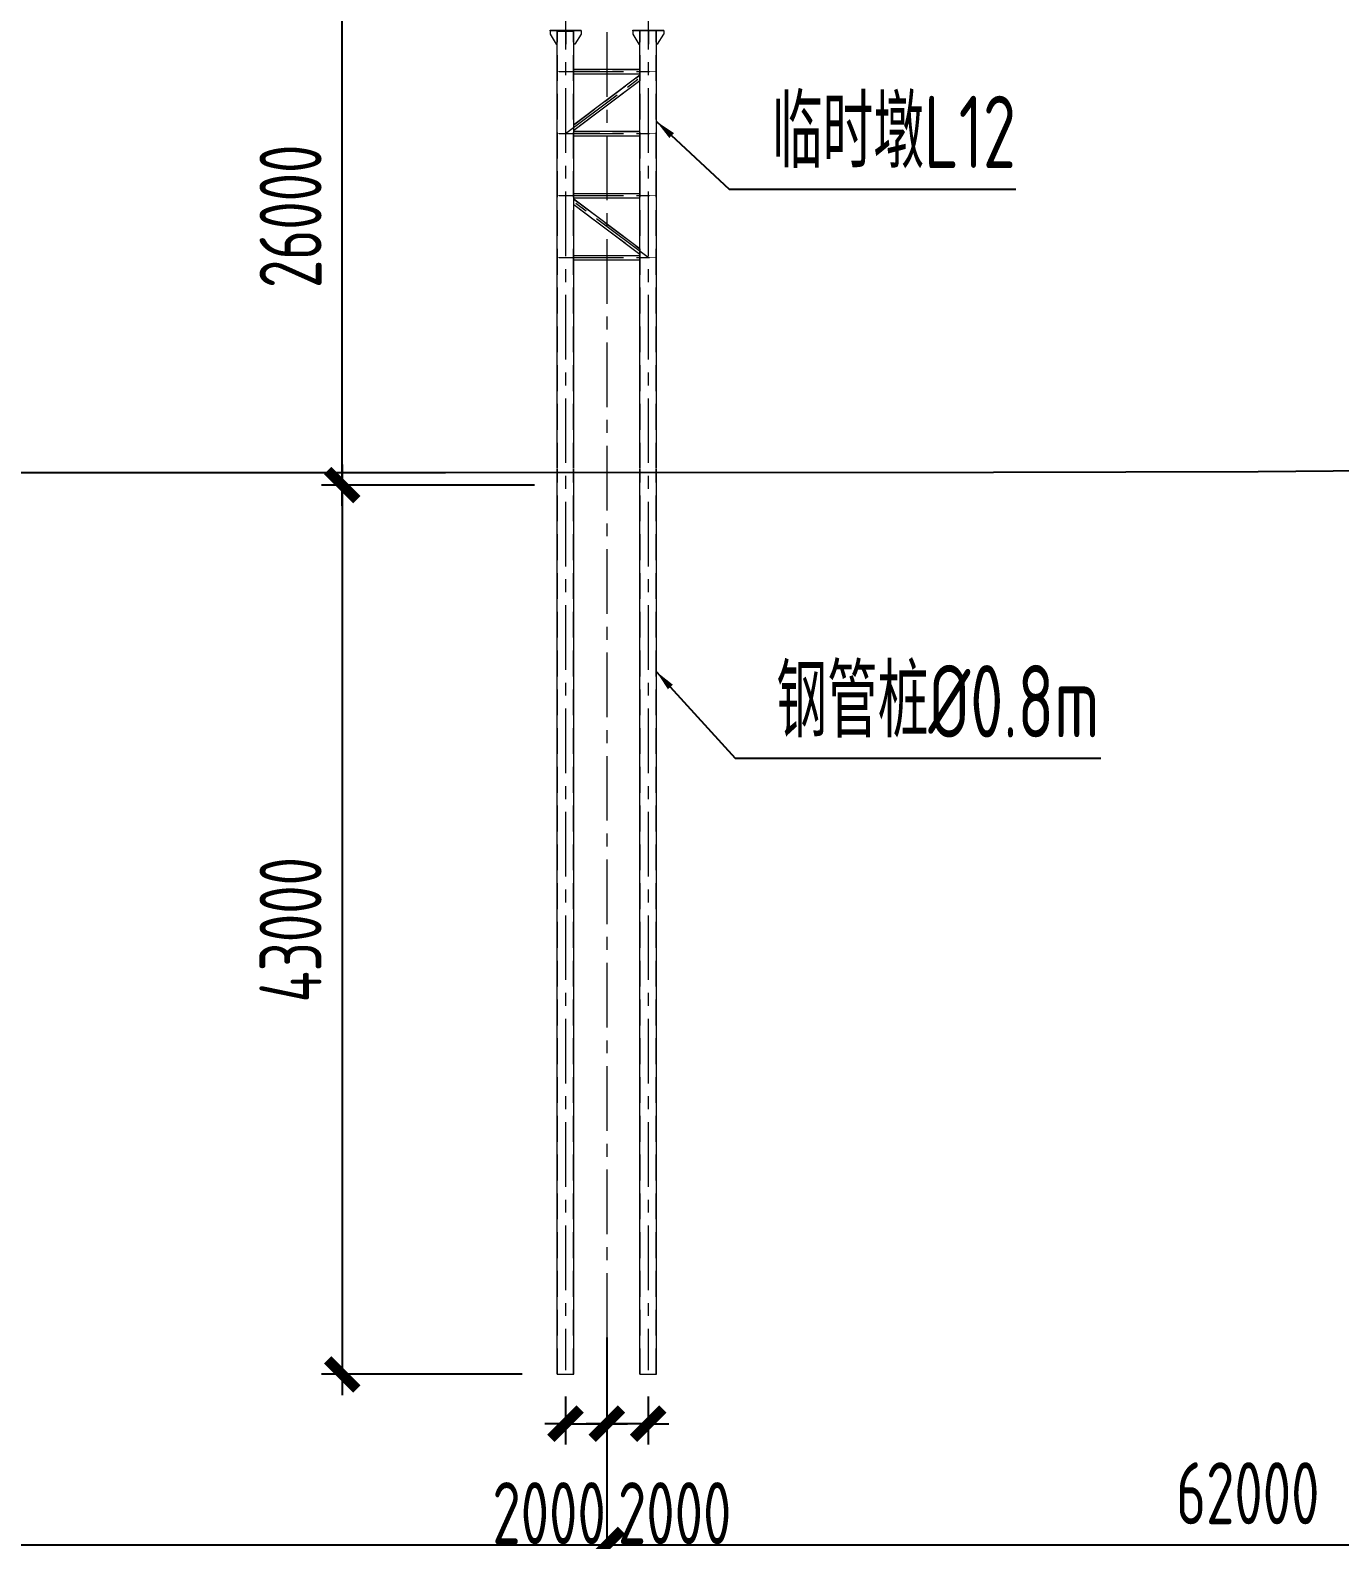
# Model space of a CAD drawing. Extents: x -2876908 to 633791, y -1383861 to 872234.
# Drawn here: x -313717 to -250370, y 671567 to 744569 of the extents above; entities that cross this region are included whole.
import ezdxf

# ---------------------------------------------------------------- set-up
doc = ezdxf.new("R2010")
doc.units = 0
doc.header["$LTSCALE"] = 5
doc.header["$MEASUREMENT"] = 0
doc.linetypes.add('CENTER', pattern=[2, 1.25, -0.25, 0.25, -0.25])
doc.linetypes.add('DASHED', pattern=[0.75, 0.5, -0.25])
doc.layers.get('0').update_dxf_attribs({"linetype": 'CONTINUOUS', "lineweight": 25})
doc.layers.get('DEFPOINTS').update_dxf_attribs({"color": 35, "linetype": 'CONTINUOUS', "lineweight": 13})
for name, color, linetype, lineweight in [('3中心线', 6, 'CENTER', 18), ('4虚线', 2, 'DASHED', 18), ('5标注', 3, 'CONTINUOUS', 15), ('6文本', 7, 'CONTINUOUS', 15), ('8轮廓线', 4, 'CONTINUOUS', 15), ('DIM', 3, 'CONTINUOUS', 0)]:
    doc.layers.add(name, color=color, linetype=linetype, lineweight=lineweight)
doc.layers.add('M_Prof', color=2, linetype='CONTINUOUS')
doc.layers.add('细线', color=3, linetype='CONTINUOUS')
doc.styles.add('TSSD_Dimension', font='tssdeng.shx', dxfattribs={"width": 0.7, "bigfont": 'hztxt.shx'})
doc.styles.add('TSSD_NORM', font='tssdeng.shx', dxfattribs={"width": 0.7, "bigfont": 'hztxt.shx'})
doc.dimstyles.new('TSSD_100_100', dxfattribs={"dimtxt": 300, "dimasz": 100, "dimexe": 100, "dimexo": 250, "dimgap": 100, "dimtad": 1, "dimdec": 0, "dimzin": 0, "dimdsep": 46, "dimtxsty": 'TSSD_Dimension', "dimblk": 'ARCHTICK', "dimblk1": 'ARCHTICK', "dimblk2": 'ARCHTICK', "dimcen": 0, "dimdle": 100, "dimclrt": 7, "dimadec": 0, "dimazin": 0, "dimtfac": 1, "dimtdec": 0, "dimtix": 1, "dimtmove": 2, "dimatfit": 3, "dimfxl": 1, "dimtolj": 1, "dimtzin": 0, "dimarcsym": 0})

# ---------------------------------------------------------------- blocks, each defined once
blk = doc.blocks.new('立面图')
at = {"layer": '细线', "color": 3}
blk.add_lwpolyline([(270073, -43004), (288273, -42914), (301973, -43004), (320773, -43094), (334373, -43104), (355073, -43104), (381573, -43084), (394373, -43044), (414373, -42874)], dxfattribs=at)
blk = doc.blocks.new('_ArchTick')
at = {"color": 0, "linetype": 'ByBlock', "const_width": 0.5}
blk.add_lwpolyline([(-0.707, -0.707), (0.707, 0.707)], dxfattribs=at)
blk = doc.blocks.new('*D40')
at = {"layer": 'DEFPOINTS', "color": 0, "transparency": 16777216}
for p in [(-363821, 693090), (-285821, 683858), (-285821, 671319)]:
    blk.add_point(p, dxfattribs=at)
at = {"layer": 'DIM', "color": 0, "linetype": 'ByBlock', "lineweight": -2, "transparency": 16777216}
blk.add_line((-363821, 690590), (-363821, 670319), dxfattribs=at)
at = {"layer": 'DIM', "color": 0, "lineweight": -2, "transparency": 16777216}
for p, q in [((-285821, 681358), (-285821, 670319)), ((-364821, 671319), (-284821, 671319))]:
    blk.add_line(p, q, dxfattribs=at)
at = {"layer": 'DIM', "color": 0, "lineweight": -2, "transparency": 16777216, "xscale": 1000, "yscale": 1000, "zscale": 1000, "rotation": 180}
blk.add_blockref('_ArchTick', (-363821, 671319), dxfattribs=at)
at = {"layer": 'DIM', "color": 0, "lineweight": -2, "transparency": 16777216, "xscale": 1000, "yscale": 1000, "zscale": 1000}
blk.add_blockref('_ArchTick', (-285821, 671319), dxfattribs=at)
at = {"layer": 'DIM', "color": 7, "transparency": 16777216, "insert": (-324821, 673819), "char_height": 3000, "attachment_point": 5, "style": 'TSSD_Dimension'}
blk.add_mtext('\\A1;78000', dxfattribs=at)
blk = doc.blocks.new('*D41')
at = {"layer": 'DEFPOINTS', "color": 0, "transparency": 16777216}
for p in [(-223821, 685100), (-285821, 683858), (-223821, 671319)]:
    blk.add_point(p, dxfattribs=at)
at = {"layer": 'DIM', "color": 0, "lineweight": -2, "transparency": 16777216}
for p, q in [((-223821, 682600), (-223821, 670319)), ((-286821, 671319), (-222821, 671319))]:
    blk.add_line(p, q, dxfattribs=at)
at = {"layer": 'DIM', "color": 0, "linetype": 'ByBlock', "lineweight": -2, "transparency": 16777216}
blk.add_line((-285821, 681358), (-285821, 670319), dxfattribs=at)
at = {"layer": 'DIM', "color": 0, "lineweight": -2, "transparency": 16777216, "xscale": 1000, "yscale": 1000, "zscale": 1000, "rotation": 180}
blk.add_blockref('_ArchTick', (-285821, 671319), dxfattribs=at)
at = {"layer": 'DIM', "color": 0, "lineweight": -2, "transparency": 16777216, "xscale": 1000, "yscale": 1000, "zscale": 1000}
blk.add_blockref('_ArchTick', (-223821, 671319), dxfattribs=at)
at = {"layer": 'DIM', "color": 7, "transparency": 16777216, "insert": (-254821, 673819), "char_height": 3000, "attachment_point": 5, "style": 'TSSD_Dimension'}
blk.add_mtext('\\A1;62000', dxfattribs=at)
blk = doc.blocks.new('*D1809')
at = {"layer": 'DEFPOINTS', "color": 0, "transparency": 16777216}
for p in [(-298623, 748569), (-286821, 748569), (-286821, 722569)]:
    blk.add_point(p, dxfattribs=at)
at = {"layer": 'DIM', "color": 0, "lineweight": -2, "transparency": 16777216}
for p, q in [((-298623, 721569), (-298623, 749569)), ((-289321, 748569), (-299623, 748569))]:
    blk.add_line(p, q, dxfattribs=at)
at = {"layer": 'DIM', "color": 0, "linetype": 'ByBlock', "lineweight": -2, "transparency": 16777216}
blk.add_line((-289321, 722569), (-299623, 722569), dxfattribs=at)
at = {"layer": 'DIM', "color": 0, "lineweight": -2, "transparency": 16777216, "xscale": 1000, "yscale": 1000, "zscale": 1000}
for p, rotation in [((-298623, 748569), 90), ((-298623, 722569), 270)]:
    blk.add_blockref('_ArchTick', p, dxfattribs=dict(at, rotation=rotation))
at = {"layer": 'DIM', "color": 7, "transparency": 16777216, "insert": (-301123, 735569), "char_height": 3000, "attachment_point": 5, "rotation": 90, "style": 'TSSD_Dimension'}
blk.add_mtext('\\A1;26000', dxfattribs=at)
blk = doc.blocks.new('*D1807')
at = {"layer": 'DEFPOINTS', "color": 0, "transparency": 16777216}
for p in [(-287421, 722569), (-298623, 679569), (-287421, 679569)]:
    blk.add_point(p, dxfattribs=at)
at = {"layer": 'DIM', "color": 0, "lineweight": -2, "transparency": 16777216}
for p, q in [((-298623, 723569), (-298623, 678569)), ((-289921, 679569), (-299623, 679569))]:
    blk.add_line(p, q, dxfattribs=at)
at = {"layer": 'DIM', "color": 0, "linetype": 'ByBlock', "lineweight": -2, "transparency": 16777216}
blk.add_line((-289921, 722569), (-299623, 722569), dxfattribs=at)
at = {"layer": 'DIM', "color": 0, "lineweight": -2, "transparency": 16777216, "xscale": 1000, "yscale": 1000, "zscale": 1000}
for p, rotation in [((-298623, 722569), 90), ((-298623, 679569), 270)]:
    blk.add_blockref('_ArchTick', p, dxfattribs=dict(at, rotation=rotation))
at = {"layer": 'DIM', "color": 7, "transparency": 16777216, "insert": (-301123, 701069), "char_height": 3000, "attachment_point": 5, "rotation": 90, "style": 'TSSD_Dimension'}
blk.add_mtext('\\A1;43000', dxfattribs=at)
blk = doc.blocks.new('*D1810')
at = {"layer": 'DEFPOINTS', "color": 0, "transparency": 16777216}
for p in [(-287821, 680997), (-285821, 680997), (-285821, 677182)]:
    blk.add_point(p, dxfattribs=at)
at = {"layer": 'DIM', "color": 0, "linetype": 'ByBlock', "lineweight": -2, "transparency": 16777216}
blk.add_line((-287821, 678497), (-287821, 676182), dxfattribs=at)
at = {"layer": 'DIM', "color": 0, "lineweight": -2, "transparency": 16777216}
for p, q in [((-285821, 678497), (-285821, 676182)), ((-287821, 677182), (-288821, 677182)), ((-287821, 677182), (-285821, 677182)), ((-285821, 677182), (-284821, 677182))]:
    blk.add_line(p, q, dxfattribs=at)
at = {"layer": 'DIM', "color": 0, "lineweight": -2, "transparency": 16777216, "xscale": 1000, "yscale": 1000, "zscale": 1000}
blk.add_blockref('_ArchTick', (-287821, 677182), dxfattribs=at)
at = {"layer": 'DIM', "color": 0, "lineweight": -2, "transparency": 16777216, "xscale": 1000, "yscale": 1000, "zscale": 1000, "rotation": 180}
blk.add_blockref('_ArchTick', (-285821, 677182), dxfattribs=at)
at = {"layer": 'DIM', "color": 7, "transparency": 16777216, "insert": (-288617, 672857), "char_height": 3000, "attachment_point": 5, "style": 'TSSD_Dimension'}
blk.add_mtext('\\A1;2000', dxfattribs=at)
blk = doc.blocks.new('*D1811')
at = {"layer": 'DEFPOINTS', "color": 0, "transparency": 16777216}
for p in [(-285821, 680997), (-283821, 680997), (-285821, 677182)]:
    blk.add_point(p, dxfattribs=at)
at = {"layer": 'DIM', "color": 0, "lineweight": -2, "transparency": 16777216}
for p, q in [((-285821, 678497), (-285821, 676182)), ((-285821, 677182), (-286821, 677182)), ((-283821, 677182), (-285821, 677182)), ((-283821, 677182), (-282821, 677182))]:
    blk.add_line(p, q, dxfattribs=at)
at = {"layer": 'DIM', "color": 0, "linetype": 'ByBlock', "lineweight": -2, "transparency": 16777216}
blk.add_line((-283821, 678497), (-283821, 676182), dxfattribs=at)
at = {"layer": 'DIM', "color": 0, "lineweight": -2, "transparency": 16777216, "xscale": 1000, "yscale": 1000, "zscale": 1000}
blk.add_blockref('_ArchTick', (-285821, 677182), dxfattribs=at)
at = {"layer": 'DIM', "color": 0, "lineweight": -2, "transparency": 16777216, "xscale": 1000, "yscale": 1000, "zscale": 1000, "rotation": 180}
blk.add_blockref('_ArchTick', (-283821, 677182), dxfattribs=at)
at = {"layer": 'DIM', "color": 7, "transparency": 16777216, "insert": (-282543, 672857), "char_height": 3000, "attachment_point": 5, "style": 'TSSD_Dimension'}
blk.add_mtext('\\A1;2000', dxfattribs=at)

msp = doc.modelspace()

# ---------------------------------------------------------------- linework, layer by layer
at = {"layer": '3中心线', "ltscale": 500}
for p, q in [((-285821.069, 749469.24), (-285821.069, 680495.558)), ((-287821.069, 746765.24), (-287821.069, 679766.917)), ((-283821.069, 746765.24), (-283821.069, 679766.917)), ((-288136.106, 742569.228), (-283506.106, 742569.228)), ((-287821.106, 739569.228), (-283821.106, 742569.228)), ((-288136.106, 739569.228), (-283506.106, 739569.228)), ((-288136.106, 736569.228), (-283506.106, 736569.228)), ((-283821.106, 733569.228), (-287821.106, 736569.228)), ((-288136.106, 733569.228), (-283506.106, 733569.228))]:
    msp.add_line(p, q, dxfattribs=at)
at = {"layer": '4虚线', "ltscale": 500}
for p, q in [((-288211.106, 723369.546), (-288211.106, 744539.228)), ((-287431.106, 723369.546), (-287431.106, 744539.228)), ((-284211.106, 723369.546), (-284211.106, 744539.228)), ((-283431.106, 723369.546), (-283431.106, 744539.228)), ((-287421.106, 742672.728), (-284221.106, 742672.728)), ((-287421.106, 742465.728), (-284221.106, 742465.728)), ((-287421.106, 739998.603), (-284221.106, 742398.603)), ((-287421.106, 739739.853), (-284221.106, 742139.853)), ((-287421.106, 739672.728), (-284221.106, 739672.728)), ((-287421.106, 739465.728), (-284221.106, 739465.728)), ((-287421.106, 736672.728), (-284221.106, 736672.728)), ((-287421.106, 736465.728), (-284221.106, 736465.728)), ((-287421.106, 736398.603), (-284221.106, 733998.603)), ((-287421.106, 736139.853), (-284221.106, 733739.853)), ((-287421.106, 733672.728), (-284221.106, 733672.728)), ((-287421.106, 733465.728), (-284221.106, 733465.728)), ((-288209.106, 679569.228), (-288209.106, 723339.546)), ((-287433.106, 679569.228), (-287433.106, 723339.546)), ((-284209.106, 679569.228), (-284209.106, 723339.546)), ((-283433.106, 679569.228), (-283433.106, 723339.546))]:
    msp.add_line(p, q, dxfattribs=at)
at = {"layer": '8轮廓线'}
for p, q in [((-288571.106, 744539.228), (-288571.106, 744569.228)), ((-288571.106, 744569.228), (-287071.106, 744569.228)), ((-287071.106, 744539.228), (-288571.106, 744539.228)), ((-288571.106, 744539.228), (-288571.106, 744369.228)), ((-288571.106, 744369.228), (-288271.106, 743889.228)), ((-288221.106, 723369.546), (-288221.106, 744539.228)), ((-287831.106, 744539.228), (-287831.106, 743889.228)), ((-287811.106, 744539.228), (-287811.106, 743889.228)), ((-287421.106, 723369.546), (-287421.106, 744539.228)), ((-287071.106, 744369.228), (-287371.106, 743889.228)), ((-287071.106, 744539.228), (-287071.106, 744569.228)), ((-287071.106, 744539.228), (-287071.106, 744369.228)), ((-287071.106, 744539.228), (-287071.106, 744369.228)), ((-284571.106, 744539.228), (-284571.106, 744569.228)), ((-284571.106, 744569.228), (-283071.106, 744569.228)), ((-283071.106, 744539.228), (-284571.106, 744539.228)), ((-284571.106, 744539.228), (-284571.106, 744369.228)), ((-284571.106, 744369.228), (-284271.106, 743889.228)), ((-284221.106, 723369.546), (-284221.106, 744539.228)), ((-283831.106, 744539.228), (-283831.106, 743889.228)), ((-283811.106, 744539.228), (-283811.106, 743889.228)), ((-283421.106, 723369.546), (-283421.106, 744539.228)), ((-283371.106, 743889.228), (-283071.106, 744369.228)), ((-283071.106, 744539.228), (-283071.106, 744569.228)), ((-283071.106, 744539.228), (-283071.106, 744369.228)), ((-283071.106, 744539.228), (-283071.106, 744369.228)), ((-288271.106, 743889.228), (-288221.106, 743889.228)), ((-287811.106, 743889.228), (-287831.106, 743889.228)), ((-287371.106, 743889.228), (-287421.106, 743889.228)), ((-284271.106, 743889.228), (-284221.106, 743889.228)), ((-283811.106, 743889.228), (-283831.106, 743889.228)), ((-283371.106, 743889.228), (-283421.106, 743889.228)), ((-287421.106, 742678.728), (-284221.106, 742678.728)), ((-287421.106, 742459.728), (-284221.106, 742459.728)), ((-287421.106, 740006.103), (-284221.106, 742406.103)), ((-287421.106, 739732.353), (-284221.106, 742132.353)), ((-287421.106, 739678.728), (-284221.106, 739678.728)), ((-287421.106, 739459.728), (-284221.106, 739459.728)), ((-287421.106, 736678.728), (-284221.106, 736678.728)), ((-287421.106, 736459.728), (-284221.106, 736459.728)), ((-287421.106, 736406.103), (-284221.106, 734006.103)), ((-287421.106, 736132.353), (-284221.106, 733732.353)), ((-287421.106, 733678.728), (-284221.106, 733678.728)), ((-287421.106, 733459.728), (-284221.106, 733459.728)), ((-288221.106, 679569.228), (-288221.106, 723339.546)), ((-287421.106, 679569.228), (-287421.106, 723339.546)), ((-284221.106, 679569.228), (-284221.106, 723339.546)), ((-283421.106, 679569.228), (-283421.106, 723339.546)), ((-288221.106, 679569.228), (-287421.106, 679569.228)), ((-284221.106, 679569.228), (-283421.106, 679569.228))]:
    msp.add_line(p, q, dxfattribs=at)
at = {"layer": 'DIM', "const_width": 30, "flags": 128}
for points in [[(-288221.106, 742569.228), (-287421.106, 742569.228)], [(-284221.106, 742569.228), (-283421.106, 742569.228)], [(-288221.106, 739569.228), (-287421.106, 739569.228)], [(-284221.106, 739569.228), (-283421.106, 739569.228)], [(-288221.106, 736569.228), (-287421.106, 736569.228)], [(-284221.106, 736569.228), (-283421.106, 736569.228)], [(-288221.106, 733569.228), (-287421.106, 733569.228)], [(-284221.106, 733569.228), (-283421.106, 733569.228)]]:
    msp.add_lwpolyline(points, dxfattribs=at)
at = {"layer": 'M_Prof'}
msp.add_line((-288181.106, 744539.228), (-287461.106, 744539.228), dxfattribs=at)

# ---------------------------------------------------------------- block references
at = {"layer": '5标注'}
msp.add_blockref('立面图', (-648694.383, 766279.851), dxfattribs=at)

# ---------------------------------------------------------------- texts
at = {"layer": '6文本', "char_height": 3500, "style": 'TSSD_NORM'}
for s, insert, attachment_point in [('临时墩L12', (-266036.911, 737889.554, 50.056), 9), ('钢管桩%%C0.8m', (-277620.753, 710363.864), 7)]:
    msp.add_mtext(s, dxfattribs=dict(at, insert=insert, attachment_point=attachment_point))

# ---------------------------------------------------------------- dimensions: what is measured, and where the dimension line sits
at = {"layer": 'DIM'}
for base, p1, p2, picture, middle in [((-298622.895, 748569.228), (-286821.106, 722569.228), (-286821.106, 748569.228), '*D1809', (-301122.895, 735569.228)), ((-298622.895, 679569.228), (-287421.106, 722569.228), (-287421.106, 679569.228), '*D1807', (-301122.895, 701069.228))]:
    dim = msp.add_linear_dim(base=base, p1=p1, p2=p2, angle=90, dimstyle='TSSD_100_100', override={"dimtxt": 3000, "dimasz": 1000, "dimexe": 1000, "dimexo": 2500, "dimgap": 1000, "dimdle": 1000}, dxfattribs=at)
    dim.commit()
    dim.dimension.update_dxf_attribs({"geometry": picture, "text_midpoint": middle})
for base, p1, p2, picture, middle in [((-285821.087, 671319.493), (-363821.088, 693089.599), (-285821.087, 683858.394), '*D40', (-324821.087, 673819.493)), ((-223821.087, 671319.493), (-285821.087, 683858.394), (-223821.087, 685100.428), '*D41', (-254821.087, 673819.493))]:
    dim = msp.add_linear_dim(base=base, p1=p1, p2=p2, dimstyle='TSSD_100_100', override={"dimtxt": 3000, "dimasz": 1000, "dimexe": 1000, "dimexo": 2500, "dimgap": 1000, "dimdle": 1000}, dxfattribs=at)
    dim.commit()
    dim.dimension.update_dxf_attribs({"geometry": picture, "text_midpoint": middle})
dim = msp.add_linear_dim(base=(-285821.106, 677181.681), p1=(-287821.106, 680997.492), p2=(-285821.106, 680997.492), dimstyle='TSSD_100_100', override={"dimtxt": 3000, "dimasz": 1000, "dimexe": 1000, "dimexo": 2500, "dimgap": 1000, "dimdle": 1000}, dxfattribs=at)
dim.commit()
dim.dimension.update_dxf_attribs({"geometry": '*D1810', "text_midpoint": (-288617.067, 672856.681), "dimtype": 160})
dim = msp.add_linear_dim(base=(-285821.106, 677181.681), p1=(-283821.106, 680997.492), p2=(-285821.106, 680997.492), angle=180, dimstyle='TSSD_100_100', override={"dimtxt": 3000, "dimasz": 1000, "dimexe": 1000, "dimexo": 2500, "dimgap": 1000, "dimdle": 1000}, dxfattribs=at)
dim.commit()
dim.dimension.update_dxf_attribs({"geometry": '*D1811', "text_midpoint": (-282543.233, 672856.681), "dimtype": 160})

# ---------------------------------------------------------------- leaders
at = {"layer": 'DIM', "annotation_type": 0, "has_hookline": 1, "hookline_direction": 0}
for points, text_width in [([(-283421.088, 740155.449, 50.056), (-279903.311, 736889.554, 50.056), (-278903.311, 736889.554, 50.056)], 11866.399), ([(-283421.088, 713546.269), (-279620.753, 709363.864), (-278620.753, 709363.864)], 15693.504)]:
    msp.add_leader(points, dimstyle='TSSD_100_100', override={"dimtxt": 3000, "dimasz": 1000, "dimexe": 1000, "dimexo": 2500, "dimgap": 1000, "dimdle": 1000}, dxfattribs=dict(at, text_width=text_width))

doc.saveas('drawing.dxf')
